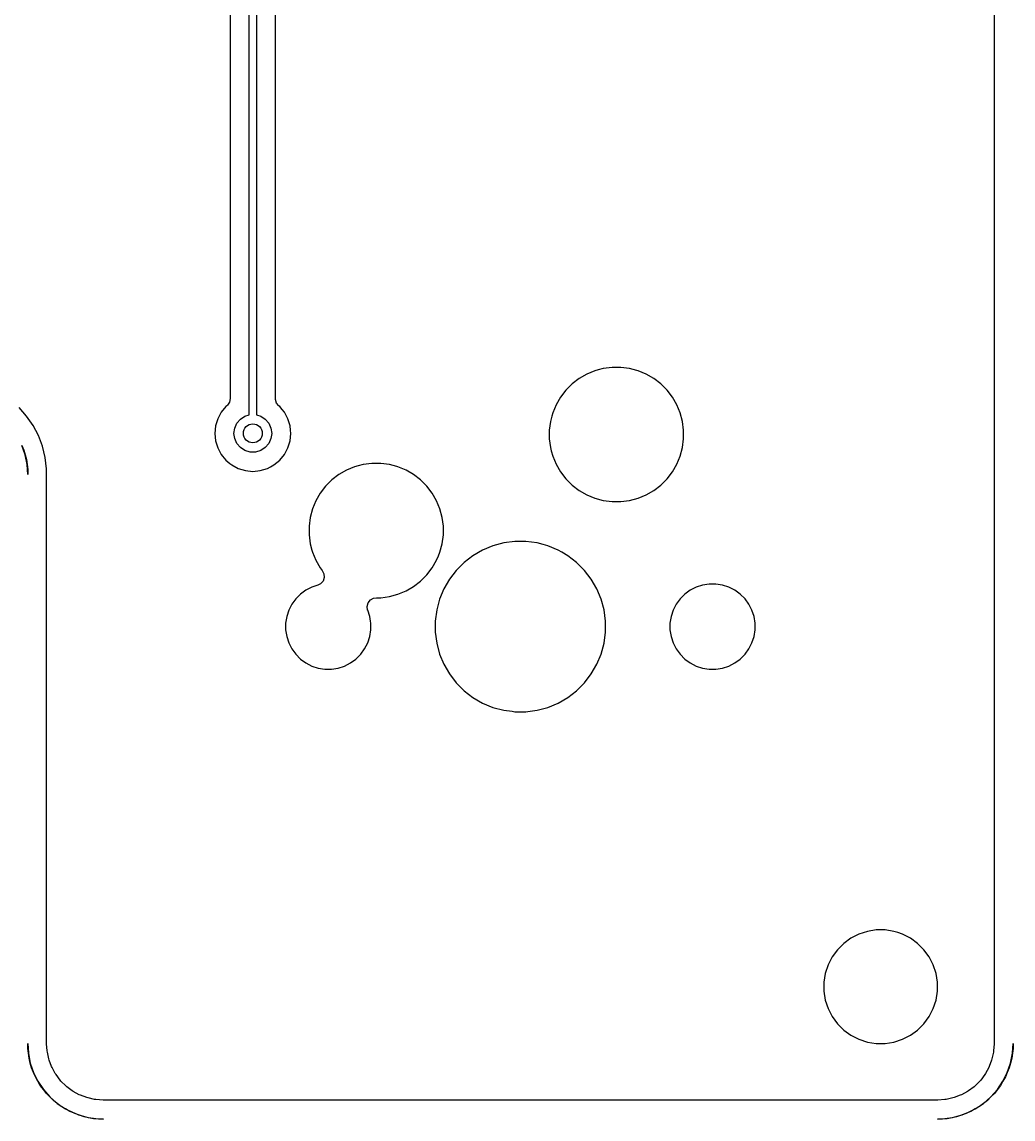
# Model space of a CAD drawing. Extents: x 17 to 170, y -181 to -32.
# Drawn here: x 143.41 to 169.61, y -180.65 to -151.63 of the extents above; entities that cross this region are included whole.
import ezdxf

# ---------------------------------------------------------------- set-up
doc = ezdxf.new("R2010")
doc.units = 0
doc.layers.add('BLACK', color=7, linetype='CONTINUOUS')

msp = doc.modelspace()

# ---------------------------------------------------------------- linework, layer by layer
at = {"layer": 'BLACK', "linetype": 'CONTINUOUS'}
for p, q in [((169.1145, -71.508899), (169.1145, -178.6411)), ((149.416675, -162.026864), (149.416675, -148.770471)), ((149.616675, -148.811892), (149.616675, -162.026864)), ((148.916175, -148.869606), (148.916175, -161.594065)), ((150.117175, -161.594065), (150.117175, -149.339099)), ((158.343032, -160.949184), (158.141467, -161.065558)), ((158.343041, -160.949179), (158.343032, -160.949184)), ((158.558051, -160.86012), (158.343041, -160.949179)), ((158.648832, -160.835795), (158.558051, -160.86012)), ((158.782874, -160.799879), (158.648832, -160.835795)), ((158.782878, -160.799878), (158.782874, -160.799879)), ((158.78288, -160.799878), (158.782878, -160.799878)), ((159.013628, -160.7695), (158.78288, -160.799878)), ((159.246372, -160.7695), (159.013628, -160.7695)), ((159.477119, -160.799878), (159.246372, -160.7695)), ((159.477126, -160.799879), (159.477119, -160.799878)), ((159.667116, -160.850787), (159.477126, -160.799879)), ((159.701948, -160.86012), (159.667116, -160.850787)), ((159.916958, -160.949179), (159.701948, -160.86012)), ((159.916967, -160.949184), (159.916958, -160.949179)), ((159.916969, -160.949185), (159.916967, -160.949184)), ((160.118532, -161.065558), (159.916969, -160.949185)), ((157.956815, -161.207247), (157.792247, -161.371815)), ((157.956819, -161.207244), (157.956815, -161.207247)), ((158.141467, -161.065558), (157.956819, -161.207244)), ((160.303181, -161.207244), (160.118532, -161.065558)), ((160.467756, -161.371819), (160.303181, -161.207244)), ((148.916175, -161.594065), (148.897221, -161.689353)), ((150.118374, -161.618466), (150.117175, -161.594065)), ((150.146574, -161.711438), (150.118374, -161.618466)), ((157.650558, -161.556467), (157.534184, -161.758032)), ((157.792244, -161.371819), (157.650558, -161.556467)), ((157.792247, -161.371815), (157.792244, -161.371819)), ((160.609442, -161.556468), (160.467756, -161.371819)), ((160.725815, -161.758031), (160.609442, -161.556468)), ((143.53695, -162.055076), (143.336352, -161.828648)), ((148.805789, -161.802426), (148.680763, -161.954769)), ((148.805799, -161.802416), (148.805789, -161.802426)), ((148.825143, -161.786541), (148.805799, -161.802416)), ((148.843245, -161.770135), (148.825143, -161.786541)), ((148.897221, -161.689353), (148.843245, -161.770135)), ((150.208207, -161.786541), (150.146574, -161.711438)), ((150.22755, -161.802416), (150.208207, -161.786541)), ((150.227552, -161.802418), (150.22755, -161.802416)), ((150.227558, -161.802423), (150.227552, -161.802418)), ((150.294813, -161.884373), (150.227558, -161.802423)), ((150.352586, -161.954769), (150.294813, -161.884373)), ((157.534179, -161.758041), (157.44512, -161.973051)), ((157.534184, -161.758032), (157.534179, -161.758041)), ((160.725815, -161.758032), (160.725815, -161.758031)), ((160.72582, -161.758041), (160.725815, -161.758032)), ((160.814879, -161.973051), (160.72582, -161.758041)), ((143.536956, -162.055085), (143.53695, -162.055076)), ((143.708788, -162.304027), (143.536956, -162.055085)), ((148.58786, -162.12858), (148.53065, -162.317174)), ((148.587863, -162.128572), (148.58786, -162.12858)), ((148.680763, -161.954769), (148.587863, -162.128572)), ((149.096048, -162.242986), (149.189245, -162.135431)), ((149.189245, -162.135431), (149.308967, -162.05849)), ((149.308967, -162.05849), (149.416675, -162.026864)), ((149.616675, -162.026864), (149.724383, -162.05849)), ((149.724383, -162.05849), (149.844105, -162.135431)), ((149.844105, -162.135431), (149.937302, -162.242986)), ((150.445486, -162.128572), (150.352586, -161.954769)), ((150.445487, -162.128576), (150.445486, -162.128572)), ((150.445489, -162.128579), (150.445487, -162.128576)), ((150.502699, -162.317174), (150.445489, -162.128579)), ((157.384879, -162.197874), (157.3545, -162.428628)), ((157.423143, -162.055072), (157.384879, -162.197874)), ((157.44512, -161.973051), (157.423143, -162.055072)), ((160.81488, -161.973055), (160.814879, -161.973051)), ((160.814882, -161.97306), (160.81488, -161.973055)), ((160.875121, -162.197874), (160.814882, -161.97306)), ((160.9055, -162.428628), (160.875121, -162.197874)), ((143.708799, -162.304045), (143.708788, -162.304027)), ((143.849367, -162.571875), (143.708799, -162.304045)), ((148.53065, -162.317174), (148.511334, -162.513306)), ((149.016675, -162.513306), (149.036929, -162.37244)), ((149.036929, -162.37244), (149.096048, -162.242986)), ((149.937302, -162.242986), (149.996421, -162.37244)), ((149.996421, -162.37244), (150.016675, -162.513306)), ((150.513676, -162.428628), (150.502699, -162.317174)), ((150.522016, -162.513306), (150.513676, -162.428628)), ((157.3545, -162.428628), (157.3545, -162.661372)), ((160.9055, -162.661372), (160.9055, -162.428628)), ((143.849373, -162.571887), (143.849367, -162.571875)), ((143.956643, -162.854734), (143.849373, -162.571887)), ((148.511334, -162.513306), (148.53065, -162.709437)), ((148.53065, -162.709437), (148.58786, -162.898031)), ((149.036929, -162.654172), (149.016675, -162.513306)), ((149.096048, -162.783626), (149.036929, -162.654172)), ((149.189245, -162.891181), (149.096048, -162.783626)), ((149.937302, -162.783626), (149.844105, -162.891181)), ((149.996421, -162.654172), (149.937302, -162.783626)), ((150.016675, -162.513306), (149.996421, -162.654172)), ((150.445489, -162.898033), (150.502699, -162.709438)), ((150.502699, -162.709438), (150.522016, -162.513306)), ((157.3545, -162.661372), (157.384879, -162.892126)), ((160.875121, -162.892126), (160.9055, -162.661372)), ((143.412762, -162.834643), (143.462924, -162.955742)), ((143.496849, -163.082355), (143.412762, -162.834643)), ((143.462924, -162.955742), (143.496849, -163.082355)), ((144.029037, -163.148449), (143.956643, -162.854734)), ((148.58786, -162.898031), (148.587863, -162.898039)), ((148.587863, -162.898039), (148.680763, -163.071842)), ((148.680763, -163.071842), (148.717781, -163.116948)), ((149.308967, -162.968122), (149.189245, -162.891181)), ((149.445518, -163.008217), (149.308967, -162.968122)), ((149.587832, -163.008217), (149.445518, -163.008217)), ((149.724383, -162.968122), (149.587832, -163.008217)), ((149.844105, -162.891181), (149.724383, -162.968122)), ((150.227558, -163.224189), (150.352585, -163.071844)), ((150.352585, -163.071844), (150.445489, -162.898033)), ((157.384879, -162.892126), (157.407644, -162.977085)), ((157.407644, -162.977085), (157.44512, -163.116948)), ((160.814882, -163.11694), (160.875121, -162.892126)), ((143.496853, -163.082369), (143.496849, -163.082355)), ((143.496849, -163.082355), (143.496852, -163.082362)), ((143.496852, -163.082362), (143.496853, -163.082369)), ((143.496853, -163.082369), (143.530779, -163.208982)), ((143.547888, -163.338941), (143.496853, -163.082369)), ((143.530779, -163.208982), (143.547888, -163.338941)), ((143.547891, -163.338964), (143.565, -163.468913)), ((143.565, -163.6), (143.547891, -163.338964)), ((144.0655, -163.448748), (144.029037, -163.148449)), ((148.717781, -163.116948), (148.805792, -163.224189)), ((148.805792, -163.224189), (148.909743, -163.3095)), ((148.909743, -163.3095), (148.958138, -163.349217)), ((148.958138, -163.349217), (149.131941, -163.442117)), ((149.979979, -163.40012), (150.075211, -163.349217)), ((150.07521, -163.349217), (150.075213, -163.349216)), ((150.075211, -163.349217), (150.07521, -163.349217)), ((150.075213, -163.349216), (150.227558, -163.224189)), ((152.432874, -163.339879), (152.298832, -163.375795)), ((152.432878, -163.339878), (152.432874, -163.339879)), ((152.43288, -163.339878), (152.432878, -163.339878)), ((152.663628, -163.3095), (152.43288, -163.339878)), ((152.896372, -163.3095), (152.663628, -163.3095)), ((153.127119, -163.339878), (152.896372, -163.3095)), ((153.127126, -163.339879), (153.127119, -163.339878)), ((153.320271, -163.391632), (153.127126, -163.339879)), ((157.44512, -163.116948), (157.534179, -163.331958)), ((157.534179, -163.331958), (157.534184, -163.331967)), ((157.534184, -163.331967), (157.534185, -163.331969)), ((157.534185, -163.331969), (157.650558, -163.533532)), ((160.609442, -163.533532), (160.725815, -163.331969)), ((160.725815, -163.331969), (160.770459, -163.224189)), ((160.770459, -163.224189), (160.814879, -163.116948)), ((160.814879, -163.116945), (160.814882, -163.11694)), ((160.814879, -163.116948), (160.814879, -163.116945)), ((143.565, -163.468913), (143.565, -163.6)), ((144.0655, -163.448754), (144.0655, -163.448748)), ((144.0655, -167.536411), (144.0655, -163.448754)), ((149.131941, -163.442117), (149.131945, -163.442118)), ((149.131945, -163.442118), (149.131948, -163.44212)), ((149.131948, -163.44212), (149.320543, -163.49933)), ((149.320543, -163.49933), (149.516675, -163.518647)), ((149.516675, -163.518647), (149.712807, -163.49933)), ((149.712807, -163.49933), (149.901402, -163.44212)), ((149.901402, -163.44212), (149.979979, -163.40012)), ((151.791467, -163.605558), (151.606819, -163.747244)), ((151.993032, -163.489184), (151.791467, -163.605558)), ((151.993041, -163.489179), (151.993032, -163.489184)), ((152.208051, -163.40012), (151.993041, -163.489179)), ((152.298832, -163.375795), (152.208051, -163.40012)), ((153.351948, -163.40012), (153.320271, -163.391632)), ((153.566958, -163.489179), (153.351948, -163.40012)), ((153.566967, -163.489184), (153.566958, -163.489179)), ((153.566969, -163.489185), (153.566967, -163.489184)), ((153.768532, -163.605558), (153.566969, -163.489185)), ((153.953181, -163.747244), (153.768532, -163.605558)), ((157.650558, -163.533532), (157.792244, -163.718181)), ((160.467756, -163.718181), (160.609442, -163.533532)), ((151.442244, -163.911819), (151.300558, -164.096467)), ((151.442247, -163.911815), (151.442244, -163.911819)), ((151.606815, -163.747247), (151.442247, -163.911815)), ((151.606819, -163.747244), (151.606815, -163.747247)), ((154.117756, -163.911819), (153.953181, -163.747244)), ((154.259442, -164.096468), (154.117756, -163.911819)), ((157.792244, -163.718181), (157.956819, -163.882756)), ((157.956819, -163.882756), (158.141468, -164.024442)), ((160.118532, -164.024442), (160.303181, -163.882756)), ((160.303181, -163.882756), (160.467756, -163.718181)), ((151.300558, -164.096467), (151.184184, -164.298032)), ((154.375815, -164.298031), (154.259442, -164.096468)), ((158.141468, -164.024442), (158.343031, -164.140815)), ((158.343031, -164.140815), (158.343034, -164.140816)), ((158.343034, -164.140816), (158.343041, -164.14082)), ((158.343041, -164.14082), (158.558051, -164.229879)), ((158.558051, -164.229879), (158.558055, -164.22988)), ((158.558055, -164.22988), (158.55806, -164.229882)), ((158.55806, -164.229882), (158.782874, -164.290121)), ((159.477126, -164.290121), (159.70194, -164.229882)), ((159.70194, -164.229882), (159.701945, -164.229879)), ((159.701945, -164.229879), (159.701948, -164.229879)), ((159.701948, -164.229879), (159.916958, -164.14082)), ((159.916958, -164.14082), (159.916961, -164.140818)), ((159.916961, -164.140818), (159.916969, -164.140815)), ((159.916969, -164.140815), (160.118532, -164.024442)), ((151.095118, -164.51306), (151.034879, -164.737874)), ((151.09512, -164.513051), (151.095118, -164.51306)), ((151.184179, -164.298041), (151.09512, -164.513051)), ((151.184184, -164.298032), (151.184179, -164.298041)), ((154.375815, -164.298032), (154.375815, -164.298031)), ((154.37582, -164.298041), (154.375815, -164.298032)), ((154.464879, -164.513051), (154.37582, -164.298041)), ((154.46488, -164.513055), (154.464879, -164.513051)), ((154.464882, -164.51306), (154.46488, -164.513055)), ((154.525121, -164.737874), (154.464882, -164.51306)), ((158.782874, -164.290121), (159.013628, -164.3205)), ((159.013628, -164.3205), (159.246372, -164.3205)), ((159.246372, -164.3205), (159.477126, -164.290121)), ((151.034879, -164.737874), (151.0045, -164.968628)), ((154.5555, -164.968628), (154.525121, -164.737874)), ((151.0045, -164.968628), (151.0045, -165.201372)), ((154.5555, -165.201372), (154.5555, -164.968628)), ((151.0045, -165.201372), (151.034879, -165.432126)), ((154.525121, -165.432126), (154.5555, -165.201372)), ((156.442493, -165.3745), (156.150011, -165.413006)), ((156.442494, -165.3745), (156.442493, -165.3745)), ((156.737506, -165.3745), (156.442494, -165.3745)), ((156.737507, -165.3745), (156.737506, -165.3745)), ((157.029989, -165.413006), (156.737507, -165.3745)), ((151.034879, -165.432126), (151.080465, -165.602253)), ((151.080465, -165.602253), (151.09512, -165.656948)), ((151.09512, -165.656948), (151.184179, -165.871958)), ((154.426435, -165.749762), (154.464879, -165.656948)), ((154.464879, -165.656945), (154.464882, -165.65694)), ((154.464879, -165.656948), (154.464879, -165.656945)), ((154.464882, -165.65694), (154.525121, -165.432126)), ((155.592496, -165.602255), (155.33701, -165.749759)), ((155.5925, -165.602253), (155.592496, -165.602255)), ((155.865049, -165.48936), (155.5925, -165.602253)), ((156.150011, -165.413006), (155.865049, -165.48936)), ((157.029993, -165.413007), (157.029988, -165.413006)), ((157.029988, -165.413006), (157.029989, -165.413006)), ((157.191555, -165.456297), (157.029993, -165.413007)), ((157.31495, -165.48936), (157.191555, -165.456297)), ((157.587499, -165.602253), (157.31495, -165.48936)), ((157.587503, -165.602255), (157.587499, -165.602253)), ((157.587505, -165.602256), (157.587503, -165.602255)), ((157.587507, -165.602257), (157.587505, -165.602256)), ((157.682221, -165.65694), (157.587507, -165.602257)), ((157.842989, -165.749759), (157.682221, -165.65694)), ((151.184179, -165.871958), (151.184184, -165.871967)), ((151.184184, -165.871967), (151.184185, -165.871969)), ((151.184185, -165.871969), (151.300558, -166.073532)), ((154.259442, -166.073532), (154.375815, -165.871969)), ((154.375815, -165.871969), (154.426435, -165.749762)), ((155.102963, -165.929349), (154.894349, -166.137963)), ((155.337005, -165.749762), (155.102963, -165.929349)), ((155.33701, -165.749759), (155.337005, -165.749762)), ((157.842994, -165.749762), (157.842989, -165.749759)), ((158.077036, -165.929349), (157.842994, -165.749762)), ((158.077037, -165.92935), (158.077036, -165.929349)), ((158.077042, -165.929354), (158.077037, -165.92935)), ((158.285646, -166.137958), (158.077042, -165.929354)), ((151.300558, -166.073532), (151.30056, -166.073535)), ((151.30056, -166.073535), (151.300561, -166.073536)), ((151.300561, -166.073536), (151.353925, -166.143082)), ((151.353925, -166.143082), (151.396896, -166.230217)), ((151.396896, -166.230217), (151.40325, -166.327164)), ((153.953181, -166.422756), (154.117756, -166.258181)), ((154.117756, -166.258181), (154.259442, -166.073532)), ((154.894349, -166.137963), (154.714762, -166.372005)), ((158.465238, -166.372006), (158.285646, -166.137958)), ((151.233325, -166.531476), (151.077965, -166.581955)), ((151.307961, -166.492208), (151.233325, -166.531476)), ((151.37202, -166.419163), (151.307961, -166.492208)), ((151.40325, -166.327164), (151.37202, -166.419163)), ((153.768532, -166.564442), (153.953181, -166.422756)), ((154.714759, -166.37201), (154.567255, -166.627496)), ((154.714762, -166.372005), (154.714759, -166.37201)), ((158.612743, -166.627493), (158.465238, -166.372006)), ((161.406445, -166.527214), (161.237958, -166.581958)), ((161.406448, -166.527213), (161.406445, -166.527214)), ((161.40645, -166.527213), (161.406448, -166.527213)), ((161.406456, -166.527211), (161.40645, -166.527213)), ((161.581411, -166.4995), (161.406456, -166.527211)), ((161.581421, -166.4995), (161.581411, -166.4995)), ((161.758579, -166.4995), (161.581421, -166.4995)), ((161.758588, -166.4995), (161.758579, -166.4995)), ((161.933543, -166.527211), (161.758588, -166.4995)), ((161.933549, -166.527213), (161.933543, -166.527211)), ((161.933555, -166.527214), (161.933549, -166.527213)), ((162.102042, -166.581958), (161.933555, -166.527214)), ((150.776789, -166.766514), (150.651514, -166.891789)), ((150.92011, -166.662385), (150.776789, -166.766514)), ((151.077947, -166.581963), (150.92011, -166.662385)), ((151.077965, -166.581955), (151.077947, -166.581963)), ((152.896372, -166.8605), (153.127126, -166.830121)), ((153.127126, -166.830121), (153.35194, -166.769882)), ((153.35194, -166.769882), (153.351945, -166.769879)), ((153.351945, -166.769879), (153.351948, -166.769879)), ((153.351948, -166.769879), (153.566958, -166.68082)), ((153.566958, -166.68082), (153.566961, -166.680818)), ((153.566961, -166.680818), (153.566969, -166.680815)), ((153.566969, -166.680815), (153.768532, -166.564442)), ((154.567253, -166.6275), (154.45436, -166.900049)), ((154.567255, -166.627496), (154.567253, -166.6275)), ((158.725639, -166.900048), (158.612743, -166.627493)), ((160.936789, -166.766514), (160.811514, -166.891789)), ((161.08011, -166.662385), (160.936789, -166.766514)), ((161.237947, -166.581963), (161.08011, -166.662385)), ((161.237956, -166.581959), (161.237947, -166.581963)), ((161.237958, -166.581958), (161.237956, -166.581958)), ((161.237956, -166.581958), (161.237956, -166.581959)), ((162.10205, -166.581962), (162.102042, -166.581958)), ((162.102052, -166.581963), (162.10205, -166.581962)), ((162.259889, -166.662385), (162.102052, -166.581963)), ((162.40321, -166.766514), (162.259889, -166.662385)), ((162.403214, -166.766517), (162.40321, -166.766514)), ((162.528483, -166.891786), (162.403214, -166.766517)), ((150.547385, -167.03511), (150.466963, -167.192947)), ((150.651514, -166.891789), (150.547385, -167.03511)), ((152.539507, -167.089962), (152.565879, -166.996455)), ((152.550925, -167.186444), (152.539507, -167.089962)), ((152.565879, -166.996455), (152.626028, -166.920158)), ((152.626028, -166.920158), (152.710795, -166.872686)), ((152.710795, -166.872686), (152.787739, -166.8605)), ((152.787739, -166.8605), (152.896372, -166.8605)), ((154.45436, -166.900049), (154.378006, -167.185011)), ((158.801993, -167.185007), (158.725639, -166.900048)), ((160.707385, -167.03511), (160.626963, -167.192947)), ((160.811514, -166.891789), (160.707385, -167.03511)), ((162.632614, -167.03511), (162.528483, -166.891786)), ((162.713042, -167.192958), (162.632614, -167.03511)), ((150.412211, -167.361456), (150.3845, -167.536411)), ((150.412213, -167.36145), (150.412211, -167.361456)), ((150.412214, -167.361445), (150.412213, -167.361448)), ((150.412213, -167.361448), (150.412213, -167.36145)), ((150.466958, -167.192958), (150.412214, -167.361445)), ((150.466963, -167.192947), (150.466958, -167.192956)), ((150.466958, -167.192956), (150.466958, -167.192958)), ((152.55304, -167.192955), (152.550925, -167.186444)), ((152.553042, -167.192958), (152.55304, -167.192955)), ((152.607786, -167.361445), (152.553042, -167.192958)), ((152.607787, -167.361454), (152.607786, -167.361445)), ((152.607788, -167.361456), (152.607787, -167.361454)), ((152.626167, -167.477493), (152.607788, -167.361456)), ((154.378006, -167.185011), (154.3395, -167.477493)), ((158.8405, -167.477494), (158.801993, -167.185007)), ((160.572211, -167.361456), (160.5445, -167.536411)), ((160.572213, -167.36145), (160.572211, -167.361456)), ((160.572214, -167.361445), (160.572213, -167.361448)), ((160.572213, -167.361448), (160.572213, -167.36145)), ((160.626958, -167.192958), (160.572214, -167.361445)), ((160.626963, -167.192947), (160.626958, -167.192956)), ((160.626958, -167.192956), (160.626958, -167.192958)), ((162.767786, -167.361445), (162.713042, -167.192958)), ((162.767787, -167.361454), (162.767786, -167.361445)), ((162.767788, -167.361456), (162.767787, -167.361454)), ((162.795499, -167.536411), (162.767788, -167.361456)), ((144.0655, -177.031912), (144.0655, -167.536411)), ((150.3845, -167.536411), (150.3845, -167.713588)), ((150.3845, -167.713588), (150.412211, -167.888543)), ((152.607786, -167.888555), (152.6355, -167.713579)), ((152.635499, -167.536411), (152.626167, -167.477493)), ((152.635499, -167.536418), (152.635499, -167.536411)), ((152.6355, -167.536421), (152.635499, -167.536418)), ((152.6355, -167.713579), (152.6355, -167.536421)), ((154.3395, -167.477493), (154.3395, -167.772506)), ((158.8405, -167.536411), (158.8405, -167.477494)), ((158.8405, -167.772506), (158.8405, -167.536411)), ((160.5445, -167.536411), (160.5445, -167.713588)), ((160.5445, -167.713588), (160.572211, -167.888543)), ((162.767786, -167.888555), (162.7955, -167.713579)), ((162.795499, -167.536418), (162.795499, -167.536411)), ((162.7955, -167.536421), (162.795499, -167.536418)), ((162.7955, -167.713579), (162.7955, -167.536421)), ((150.412211, -167.888543), (150.412213, -167.888549)), ((150.412213, -167.888549), (150.412214, -167.888555)), ((150.412214, -167.888555), (150.466958, -168.057042)), ((152.553042, -168.057042), (152.607786, -167.888555)), ((154.3395, -167.772506), (154.378006, -168.064988)), ((158.801993, -168.064993), (158.8405, -167.772506)), ((160.572211, -167.888543), (160.572213, -167.888549)), ((160.572213, -167.888549), (160.572214, -167.888555)), ((160.572214, -167.888555), (160.626958, -168.057042)), ((162.713042, -168.057042), (162.767786, -167.888555)), ((150.466958, -168.057042), (150.547386, -168.21489)), ((150.547386, -168.21489), (150.651517, -168.358214)), ((152.368483, -168.358214), (152.472614, -168.21489)), ((152.472614, -168.21489), (152.553042, -168.057042)), ((154.378006, -168.064988), (154.45436, -168.34995)), ((158.725639, -168.349952), (158.801993, -168.064993)), ((160.626958, -168.057042), (160.707386, -168.21489)), ((160.707386, -168.21489), (160.811517, -168.358214)), ((162.528483, -168.358214), (162.632614, -168.21489)), ((162.632614, -168.21489), (162.713042, -168.057042)), ((150.651517, -168.358214), (150.776786, -168.483483)), ((150.776786, -168.483483), (150.92011, -168.587614)), ((150.92011, -168.587614), (151.077958, -168.668042)), ((151.942042, -168.668042), (152.09989, -168.587614)), ((152.09989, -168.587614), (152.243214, -168.483483)), ((152.243214, -168.483483), (152.368483, -168.358214)), ((154.45436, -168.34995), (154.567253, -168.622499)), ((158.612743, -168.622507), (158.725639, -168.349952)), ((160.811517, -168.358214), (160.936786, -168.483483)), ((160.936786, -168.483483), (161.08011, -168.587614)), ((161.08011, -168.587614), (161.237958, -168.668042)), ((162.102042, -168.668042), (162.25989, -168.587614)), ((162.25989, -168.587614), (162.403214, -168.483483)), ((162.403214, -168.483483), (162.528483, -168.358214)), ((151.077958, -168.668042), (151.246445, -168.722786)), ((151.246445, -168.722786), (151.246454, -168.722787)), ((151.246454, -168.722787), (151.246456, -168.722788)), ((151.246456, -168.722788), (151.421411, -168.750499)), ((151.421411, -168.750499), (151.421418, -168.750499)), ((151.421418, -168.750499), (151.421421, -168.7505)), ((151.421421, -168.7505), (151.421424, -168.7505)), ((151.421424, -168.7505), (151.598576, -168.7505)), ((151.598576, -168.7505), (151.598579, -168.7505)), ((151.598579, -168.7505), (151.598582, -168.750499)), ((151.598582, -168.750499), (151.598588, -168.750499)), ((151.598588, -168.750499), (151.773543, -168.722788)), ((151.773543, -168.722787), (151.773555, -168.722786)), ((151.773543, -168.722788), (151.773543, -168.722787)), ((151.773555, -168.722786), (151.942042, -168.668042)), ((154.567253, -168.622499), (154.567255, -168.622503)), ((154.567255, -168.622503), (154.567257, -168.622507)), ((154.567257, -168.622507), (154.714762, -168.877994)), ((154.714762, -168.877994), (154.894354, -169.112042)), ((158.285646, -169.112042), (158.465238, -168.877994)), ((158.465238, -168.877994), (158.612743, -168.622507)), ((161.237958, -168.668042), (161.406445, -168.722786)), ((161.406445, -168.722786), (161.406454, -168.722787)), ((161.406454, -168.722787), (161.406456, -168.722788)), ((161.406456, -168.722788), (161.581411, -168.750499)), ((161.581411, -168.750499), (161.581418, -168.750499)), ((161.581418, -168.750499), (161.581421, -168.7505)), ((161.581421, -168.7505), (161.581424, -168.7505)), ((161.581424, -168.7505), (161.758576, -168.7505)), ((161.758576, -168.7505), (161.758579, -168.7505)), ((161.758579, -168.7505), (161.758582, -168.750499)), ((161.758582, -168.750499), (161.758588, -168.750499)), ((161.758588, -168.750499), (161.933543, -168.722788)), ((161.933543, -168.722787), (161.933555, -168.722786)), ((161.933543, -168.722788), (161.933543, -168.722787)), ((161.933555, -168.722786), (162.102042, -168.668042)), ((154.894354, -169.112042), (155.102958, -169.320646)), ((158.077042, -169.320646), (158.285646, -169.112042)), ((155.102958, -169.320646), (155.337006, -169.500238)), ((157.842994, -169.500238), (158.077042, -169.320646)), ((155.337006, -169.500238), (155.592493, -169.647743)), ((155.592493, -169.647743), (155.865048, -169.760639)), ((157.314952, -169.760639), (157.587507, -169.647743)), ((157.587507, -169.647743), (157.842994, -169.500238)), ((155.865048, -169.760639), (156.150007, -169.836993)), ((156.150007, -169.836993), (156.369372, -169.865873)), ((156.369372, -169.865873), (156.442493, -169.8755)), ((156.442493, -169.8755), (156.442494, -169.8755)), ((156.442494, -169.8755), (156.737507, -169.8755)), ((156.737507, -169.8755), (156.786253, -169.869082)), ((156.786253, -169.869082), (157.029993, -169.836993)), ((157.029993, -169.836993), (157.314952, -169.760639)), ((165.539012, -175.75943), (165.328562, -175.866659)), ((165.763635, -175.686446), (165.539012, -175.75943)), ((165.996896, -175.649501), (165.763635, -175.686446)), ((165.996905, -175.6495), (165.996896, -175.649501)), ((165.996908, -175.6495), (165.996905, -175.6495)), ((166.233092, -175.6495), (165.996908, -175.6495)), ((166.233094, -175.6495), (166.233092, -175.6495)), ((166.233103, -175.649501), (166.233094, -175.6495)), ((166.466364, -175.686446), (166.233103, -175.649501)), ((166.466366, -175.686446), (166.466364, -175.686446)), ((166.466368, -175.686447), (166.466366, -175.686446)), ((166.566079, -175.718845), (166.466368, -175.686447)), ((166.690987, -175.75943), (166.566079, -175.718845)), ((166.690989, -175.759431), (166.690987, -175.75943)), ((166.690992, -175.759432), (166.690989, -175.759431)), ((166.887747, -175.859683), (166.690992, -175.759432)), ((165.137495, -176.005478), (164.970478, -176.172495)), ((165.328562, -175.866659), (165.137495, -176.005478)), ((166.901437, -175.866659), (166.887747, -175.859683)), ((167.092504, -176.005478), (166.901437, -175.866659)), ((167.092506, -176.00548), (167.092504, -176.005478)), ((167.09251, -176.005483), (167.092506, -176.00548)), ((167.259517, -176.17249), (167.09251, -176.005483)), ((164.831659, -176.363562), (164.72443, -176.574012)), ((164.970478, -176.172495), (164.831659, -176.363562)), ((167.259519, -176.172493), (167.259517, -176.17249)), ((167.259521, -176.172495), (167.259519, -176.172493)), ((167.39834, -176.363562), (167.259521, -176.172495)), ((167.398341, -176.363564), (167.39834, -176.363562)), ((167.398343, -176.363567), (167.398341, -176.363564)), ((167.505568, -176.574008), (167.398343, -176.363567)), ((164.72443, -176.574012), (164.651446, -176.798635)), ((167.578553, -176.798632), (167.505568, -176.574008)), ((164.651446, -176.798635), (164.614501, -177.031896)), ((167.6155, -177.031908), (167.578553, -176.798632)), ((144.0655, -178.6411), (144.0655, -177.031912)), ((164.614501, -177.031896), (164.6145, -177.031912)), ((164.6145, -177.031912), (164.6145, -177.268087)), ((164.6145, -177.268087), (164.614501, -177.268103)), ((164.614501, -177.268103), (164.651446, -177.501364)), ((167.578553, -177.501368), (167.6155, -177.268092)), ((167.6155, -177.268092), (167.6155, -177.031908)), ((164.651446, -177.501364), (164.651447, -177.501368)), ((164.651447, -177.501368), (164.724432, -177.725992)), ((167.505568, -177.725992), (167.578553, -177.501368)), ((164.724432, -177.725992), (164.824683, -177.922747)), ((167.398343, -177.936433), (167.505568, -177.725992)), ((164.824683, -177.922747), (164.831659, -177.936437)), ((164.831659, -177.936437), (164.970478, -178.127504)), ((164.970478, -178.127504), (164.97048, -178.127506)), ((164.97048, -178.127506), (164.970483, -178.12751)), ((164.970483, -178.12751), (165.13749, -178.294517)), ((167.09251, -178.294517), (167.259517, -178.12751)), ((167.259517, -178.12751), (167.398343, -177.936433)), ((165.13749, -178.294517), (165.137493, -178.294519)), ((165.137493, -178.294519), (165.137495, -178.294521)), ((165.137495, -178.294521), (165.328562, -178.43334)), ((165.328562, -178.43334), (165.328564, -178.433341)), ((165.328564, -178.433341), (165.328567, -178.433343)), ((165.328567, -178.433343), (165.539008, -178.540568)), ((166.690992, -178.540568), (166.901433, -178.433343)), ((166.901433, -178.433343), (167.09251, -178.294517)), ((143.565, -178.781087), (143.565, -178.65)), ((143.565, -178.65), (143.582109, -178.911048)), ((144.066134, -178.658863), (144.0655, -178.6411)), ((144.079493, -178.845645), (144.066134, -178.658863)), ((165.539008, -178.540568), (165.763632, -178.613553)), ((165.763632, -178.613553), (165.996908, -178.6505)), ((165.996908, -178.6505), (165.996912, -178.6505)), ((165.996912, -178.6505), (166.233088, -178.6505)), ((166.233088, -178.6505), (166.233092, -178.6505)), ((166.233092, -178.6505), (166.466368, -178.613553)), ((166.466368, -178.613553), (166.690992, -178.540568)), ((169.113866, -178.658864), (169.100507, -178.845639)), ((169.1145, -178.6411), (169.113866, -178.658864)), ((169.59789, -178.911045), (169.615, -178.65)), ((169.615, -178.65), (169.615, -178.781087)), ((143.582109, -178.911048), (143.565, -178.781087)), ((143.582111, -178.911058), (143.582109, -178.911048)), ((143.582109, -178.911048), (143.58211, -178.911052)), ((143.58211, -178.911052), (143.582111, -178.911058)), ((143.599221, -179.041018), (143.582111, -178.911058)), ((143.582111, -178.911058), (143.633146, -179.167632)), ((144.084546, -178.880793), (144.079493, -178.845645)), ((144.122455, -179.05506), (144.084546, -178.880793)), ((169.095451, -178.880804), (169.057544, -179.05506)), ((169.100507, -178.845639), (169.095451, -178.880804)), ((169.546853, -179.16763), (169.597887, -178.911065)), ((169.597887, -178.911065), (169.580779, -179.041018)), ((169.615, -178.781087), (169.59789, -178.911045)), ((143.633146, -179.167632), (143.599221, -179.041018)), ((143.667076, -179.294258), (143.63315, -179.167644)), ((143.63315, -179.167644), (143.71724, -179.415364)), ((143.71724, -179.415364), (143.667076, -179.294258)), ((144.132465, -179.089149), (144.122455, -179.05506)), ((144.194783, -179.256228), (144.132465, -179.089149)), ((144.20954, -179.288542), (144.194783, -179.256228)), ((144.295004, -179.445059), (144.20954, -179.288542)), ((168.970459, -179.288542), (168.884995, -179.445059)), ((168.985216, -179.256228), (168.970459, -179.288542)), ((169.047534, -179.089149), (168.985216, -179.256228)), ((169.057544, -179.05506), (169.047534, -179.089149)), ((169.462759, -179.415364), (169.546846, -179.167653)), ((169.512924, -179.294258), (169.462759, -179.415364)), ((169.546846, -179.167653), (169.512924, -179.294258)), ((169.580779, -179.041018), (169.546853, -179.16763)), ((143.767406, -179.536475), (143.717242, -179.415369)), ((143.717242, -179.415369), (143.832944, -179.64999)), ((143.832944, -179.64999), (143.767406, -179.536475)), ((144.314212, -179.474947), (144.295004, -179.445059)), ((144.421078, -179.617703), (144.314212, -179.474947)), ((144.444343, -179.644553), (144.421078, -179.617703)), ((168.758921, -179.617703), (168.735656, -179.644553)), ((168.865787, -179.474947), (168.758921, -179.617703)), ((168.884995, -179.445059), (168.865787, -179.474947)), ((169.347055, -179.64999), (169.462751, -179.415382)), ((169.412594, -179.536475), (169.347055, -179.64999)), ((169.462751, -179.415382), (169.412594, -179.536475)), ((143.832949, -179.65), (143.832944, -179.64999)), ((143.832944, -179.64999), (143.832954, -179.650008)), ((143.832954, -179.650008), (143.832949, -179.65)), ((143.898493, -179.763524), (143.832954, -179.650008)), ((143.832954, -179.650008), (143.978287, -179.867514)), ((143.978287, -179.867514), (143.898493, -179.763524)), ((143.978293, -179.867523), (143.978287, -179.867514)), ((143.978287, -179.867514), (143.9783, -179.867531)), ((143.9783, -179.867531), (143.978293, -179.867523)), ((144.058094, -179.971521), (143.9783, -179.867531)), ((143.9783, -179.867531), (144.150778, -180.064205)), ((144.570446, -179.770656), (144.444343, -179.644553)), ((144.597296, -179.793921), (144.570446, -179.770656)), ((144.740052, -179.900787), (144.597296, -179.793921)), ((144.76994, -179.919995), (144.740052, -179.900787)), ((168.439947, -179.900787), (168.410059, -179.919995)), ((168.582703, -179.793921), (168.439947, -179.900787)), ((168.609553, -179.770656), (168.582703, -179.793921)), ((168.735656, -179.644553), (168.609553, -179.770656)), ((169.029221, -180.064205), (169.201699, -179.867531)), ((169.201699, -179.867531), (169.121906, -179.971521)), ((169.201699, -179.867531), (169.201712, -179.867514)), ((169.201707, -179.867523), (169.201699, -179.867531)), ((169.201712, -179.867514), (169.201707, -179.867523)), ((169.201712, -179.867514), (169.347045, -179.650008)), ((169.281507, -179.763524), (169.201712, -179.867514)), ((169.347045, -179.650008), (169.281507, -179.763524)), ((169.347045, -179.650008), (169.347055, -179.64999)), ((169.347051, -179.65), (169.347045, -179.650008)), ((169.347055, -179.64999), (169.347051, -179.65)), ((144.150778, -180.064205), (144.058094, -179.971521)), ((144.150786, -180.064214), (144.150778, -180.064205)), ((144.150778, -180.064205), (144.150794, -180.064221)), ((144.150794, -180.064221), (144.150786, -180.064214)), ((144.243479, -180.156906), (144.150794, -180.064221)), ((144.150794, -180.064221), (144.347468, -180.236699)), ((144.347468, -180.236699), (144.243479, -180.156906)), ((144.926457, -180.005459), (144.76994, -179.919995)), ((144.958771, -180.020216), (144.926457, -180.005459)), ((145.12585, -180.082534), (144.958771, -180.020216)), ((145.159939, -180.092544), (145.12585, -180.082534)), ((145.334195, -180.130451), (145.159939, -180.092544)), ((145.36936, -180.135507), (145.334195, -180.130451)), ((145.556136, -180.148866), (145.36936, -180.135507)), ((145.5739, -180.1495), (145.556136, -180.148866)), ((167.6061, -180.1495), (145.5739, -180.1495)), ((167.623864, -180.148866), (167.6061, -180.1495)), ((167.810639, -180.135507), (167.623864, -180.148866)), ((167.845804, -180.130451), (167.810639, -180.135507)), ((168.02006, -180.092544), (167.845804, -180.130451)), ((168.054149, -180.082534), (168.02006, -180.092544)), ((168.221228, -180.020216), (168.054149, -180.082534)), ((168.253542, -180.005459), (168.221228, -180.020216)), ((168.410059, -179.919995), (168.253542, -180.005459)), ((168.832531, -180.236699), (169.029205, -180.064221)), ((168.936521, -180.156906), (168.832531, -180.236699)), ((169.029205, -180.064221), (168.936521, -180.156906)), ((169.029205, -180.064221), (169.029221, -180.064205)), ((169.029214, -180.064214), (169.029205, -180.064221)), ((169.029221, -180.064205), (169.029214, -180.064214)), ((169.121906, -179.971521), (169.029221, -180.064205)), ((144.347477, -180.236707), (144.347468, -180.236699)), ((144.347468, -180.236699), (144.347485, -180.236712)), ((144.347485, -180.236712), (144.347477, -180.236707)), ((144.451476, -180.316507), (144.347485, -180.236712)), ((144.347485, -180.236712), (144.564991, -180.382045)), ((144.564991, -180.382045), (144.451476, -180.316507)), ((144.565, -180.382051), (144.564991, -180.382045)), ((144.564991, -180.382045), (144.565009, -180.382055)), ((144.565009, -180.382055), (144.565, -180.382051)), ((144.678525, -180.447594), (144.565009, -180.382055)), ((144.565009, -180.382055), (144.79963, -180.497757)), ((144.79963, -180.497757), (144.678525, -180.447594)), ((168.380369, -180.497757), (168.61499, -180.382055)), ((168.501475, -180.447594), (168.380369, -180.497757)), ((168.61499, -180.382055), (168.501475, -180.447594)), ((168.61499, -180.382055), (168.615008, -180.382045)), ((168.615, -180.382051), (168.61499, -180.382055)), ((168.615008, -180.382045), (168.615, -180.382051)), ((168.615008, -180.382045), (168.832514, -180.236712)), ((168.728524, -180.316507), (168.615008, -180.382045)), ((168.832514, -180.236712), (168.728524, -180.316507)), ((168.832514, -180.236712), (168.832531, -180.236699)), ((168.832523, -180.236707), (168.832514, -180.236712)), ((168.832531, -180.236699), (168.832523, -180.236707)), ((144.799633, -180.497759), (144.79963, -180.497757)), ((144.79963, -180.497757), (144.799635, -180.497759)), ((144.799635, -180.497759), (144.799633, -180.497759)), ((144.920742, -180.547924), (144.799635, -180.497759)), ((144.799635, -180.497759), (145.047355, -180.581849)), ((145.047355, -180.581849), (144.920742, -180.547924)), ((145.047362, -180.581852), (145.047355, -180.581849)), ((145.047355, -180.581849), (145.047369, -180.581853)), ((145.047369, -180.581853), (145.047362, -180.581852)), ((145.173982, -180.615779), (145.047369, -180.581853)), ((145.047369, -180.581853), (145.303941, -180.632888)), ((145.303941, -180.632888), (145.173982, -180.615779)), ((145.303948, -180.63289), (145.303941, -180.632888)), ((145.303941, -180.632888), (145.303954, -180.63289)), ((145.303954, -180.63289), (145.303948, -180.63289)), ((145.433913, -180.65), (145.303954, -180.63289)), ((145.303954, -180.63289), (145.565, -180.65)), ((145.565, -180.65), (145.433913, -180.65)), ((167.615, -180.65), (167.876045, -180.63289)), ((167.746087, -180.65), (167.615, -180.65)), ((167.876045, -180.63289), (167.746087, -180.65)), ((167.876045, -180.63289), (167.876058, -180.632888)), ((167.876052, -180.63289), (167.876045, -180.63289)), ((167.876058, -180.632888), (167.876052, -180.63289)), ((167.876058, -180.632888), (168.13263, -180.581853)), ((168.006018, -180.615779), (167.876058, -180.632888)), ((168.13263, -180.581853), (168.006018, -180.615779)), ((168.13263, -180.581853), (168.132644, -180.581849)), ((168.132638, -180.581852), (168.13263, -180.581853)), ((168.132644, -180.581849), (168.132638, -180.581852)), ((168.132644, -180.581849), (168.380364, -180.497759)), ((168.259258, -180.547924), (168.132644, -180.581849)), ((168.380364, -180.497759), (168.259258, -180.547924)), ((168.380364, -180.497759), (168.380369, -180.497757)), ((168.380367, -180.497759), (168.380364, -180.497759)), ((168.380369, -180.497757), (168.380367, -180.497759))]:
    msp.add_line(p, q, dxfattribs=at)
at = {"layer": 'BLACK'}
msp.add_circle((149.516675, -162.513306), 0.25, dxfattribs=at)

doc.saveas('drawing.dxf')
